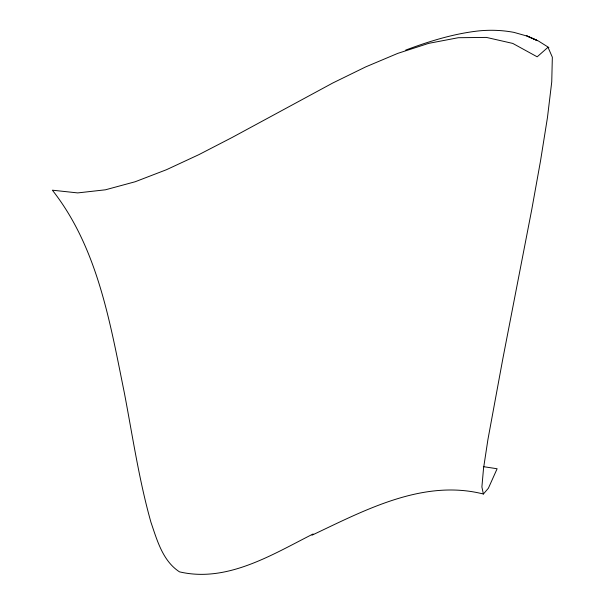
<?xml version="1.0" encoding="UTF-8"?>
<svg xmlns="http://www.w3.org/2000/svg" width="605" height="605" viewBox="0 0 605 605"><rect width="100%" height="100%" fill="white"/><g stroke="black" fill="none" stroke-linecap="round" stroke-linejoin="round"><path stroke-width="0.91" d="M312.014 535.183C364.875 510.204 423.243 478.721 483.387 494.02L488.379 488.25L497.121 468.746L483.334 466.644M313.125 533.965C272.295 554.558 227.109 582.993 179.481 571.846C162.669 560.911 157.096 540.189 150.947 522.281C138.991 479.818 132.608 436.076 124.343 392.819C110.087 322.745 97.776 247.906 52.37 190.189L77.697 192.912L105.436 189.804L135.157 181.757L166.451 169.718L198.901 154.638L232.123 137.471L332.848 82.968L365.707 66.898L397.735 53.391L428.68 43.356L458.318 37.714L486.42 37.412L512.775 43.424L537.18 56.817L548.009 47.273L552.342 57.195L551.745 81.887L547.457 117.544L540.515 160.953L531.81 209.277L502.846 358.697L487.917 439.57L483.539 468.323L481.89 486.964L483.387 494.02M405.713 50.086C428.915 41.397 452.721 33.971 477.413 31.052C489.596 29.713 501.953 30.091 514 32.39L527.469 36.187L538.405 40.989L548.871 47.561M526.516 35.778L537.497 40.648L527.469 36.187"/></g></svg>
